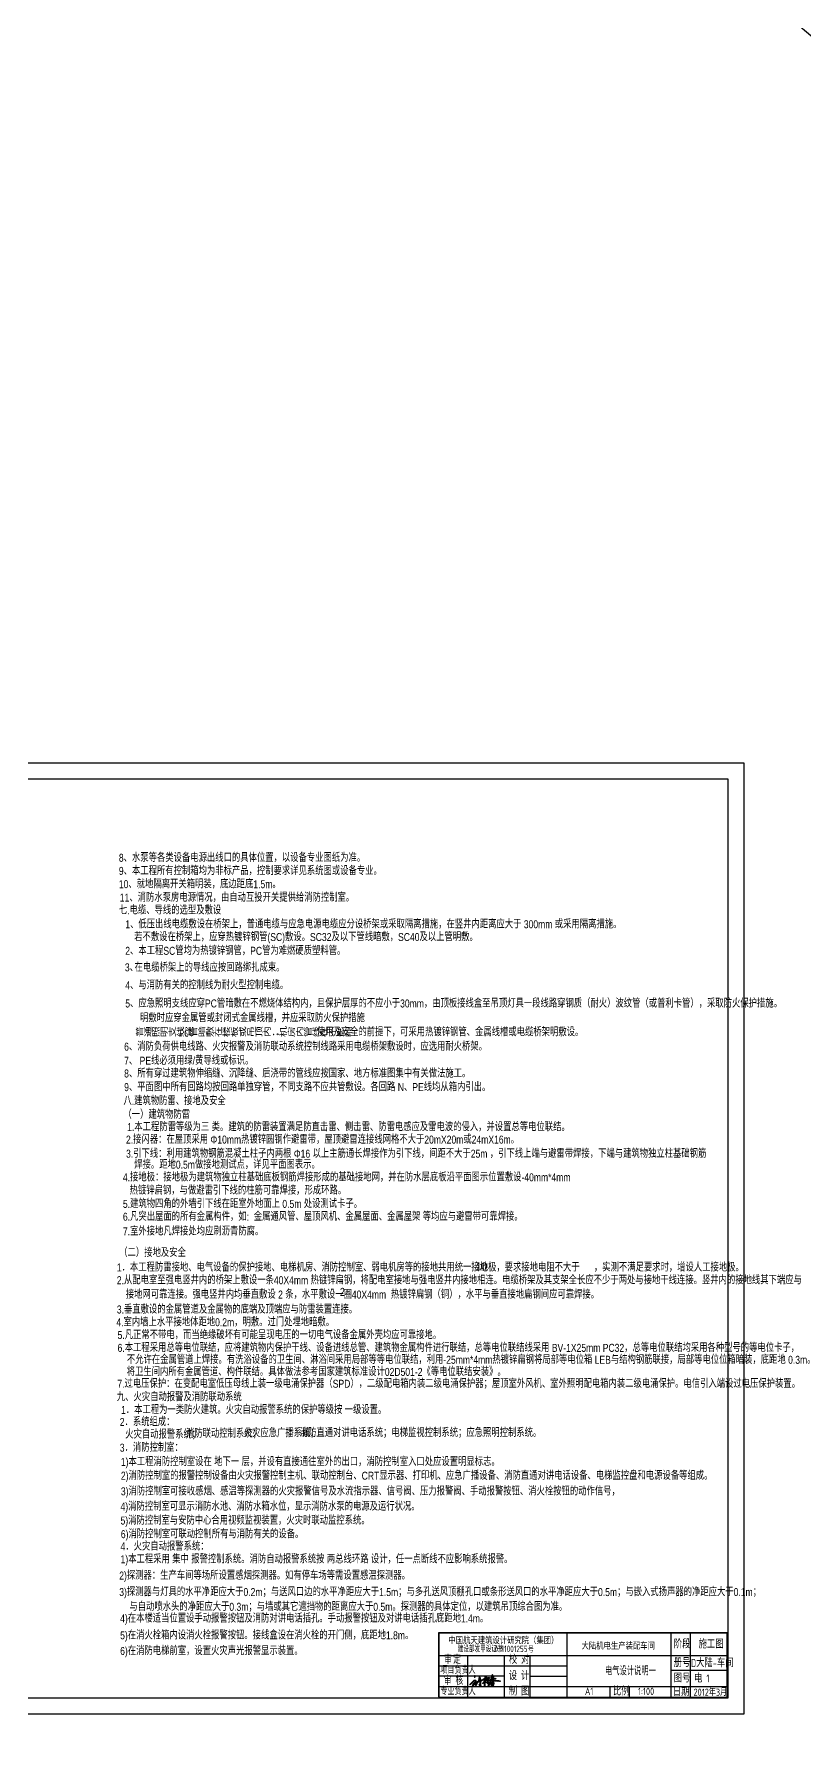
# Model space of a CAD drawing. Extents: x 2166032 to 5302137, y 581493 to 2416206.
# Drawn here: x 2843193 to 2891306, y 1244973 to 1351841 of the extents above; entities that cross this region are included whole.
import ezdxf
from ezdxf.enums import TextEntityAlignment as Align

# ---------------------------------------------------------------- set-up
doc = ezdxf.new("R2010")
doc.units = 0
doc.header["$LTSCALE"] = 1000
doc.header["$MEASUREMENT"] = 0
for name, color, linetype in [('JZ', 7, 'Continuous'), ('PUB_TEXT', 7, 'Continuous'), ('PUB_TITLE', 137, 'Continuous'), ('TEL_TEXT', 7, 'Continuous'), ('TEL_TITLE', 7, 'Continuous')]:
    doc.layers.add(name, color=color, linetype=linetype)
doc.styles.add('-黑体', font='simhei.ttf', dxfattribs={"width": 0.8})
doc.styles.add('_TEL_DIM', font='@tssdeng.shx', dxfattribs={"width": 0.8, "height": 3.5, "bigfont": '!tssdchn.shx'})
doc.styles.add('BZHZ', font='!tssdeng.shx', dxfattribs={"width": 0.8, "bigfont": '!tssdchn.shx'})
doc.styles.add('TSSD_REIN', font='tssdeng.shx', dxfattribs={"width": 0.7, "bigfont": 'tssdchn.shx'})

# ---------------------------------------------------------------- blocks, each defined once
blk = doc.blocks.new('刘桂春')
h = blk.add_hatch()
h.set_pattern_fill('ANSI37', color=256, scale=3, style=0)
h.set_pattern_definition([(45, (0, 0), (-3.367596045, 3.367596045), []), (135, (0, 0), (-3.367596045, -3.367596045), [])])
h.paths.add_polyline_path([(1369061, -138528), (1369058, -138536), (1369053, -138542), (1369048, -138553), (1369045, -138561), (1369048, -138565), (1369054, -138563), (1369059, -138554), (1369065, -138546), (1369071, -138534), (1369075, -138527), (1369075, -138516), (1369071, -138512), (1369066, -138506), (1369055, -138505), (1369049, -138506), (1369045, -138508), (1369045, -138512), (1369053, -138518), (1369057, -138521)], flags=17)
h.paths.add_polyline_path([(1369095, -138688), (1369086, -138679), (1369080, -138673), (1369068, -138673), (1369054, -138673), (1369048, -138679), (1369038, -138679), (1369028, -138684), (1369017, -138689), (1369002, -138702), (1368988, -138716), (1368971, -138734), (1368939, -138765), (1368920, -138785), (1368902, -138805), (1368895, -138812), (1368891, -138814), (1368881, -138820), (1368872, -138828), (1368862, -138837), (1368857, -138842), (1368869, -138850), (1368883, -138847), (1368893, -138838), (1368913, -138820), (1368946, -138779), (1368990, -138736), (1369038, -138702), (1369056, -138694), (1369064, -138694), (1369081, -138694), (1369081, -138726), (1369077, -138747), (1369068, -138758), (1369068, -138769), (1369056, -138769), (1369038, -138774), (1369015, -138793), (1369000, -138806), (1368989, -138828), (1368980, -138843), (1368986, -138843), (1368993, -138832), (1369010, -138814), (1369032, -138792), (1369049, -138793), (1369056, -138798), (1369045, -138813), (1369017, -138851), (1369009, -138860), (1368994, -138879), (1368985, -138885), (1368983, -138880), (1368983, -138863), (1368980, -138854), (1368975, -138861), (1368975, -138890), (1368986, -138898), (1368996, -138892), (1369017, -138869), (1369050, -138828), (1369068, -138813), (1369070, -138820), (1369080, -138855), (1369090, -138878), (1369111, -138878), (1369124, -138848), (1369145, -138795), (1369154, -138751), (1369164, -138750), (1369178, -138757), (1369205, -138742), (1369221, -138705), (1369235, -138629), (1369236, -138598), (1369244, -138587), (1369246, -138614), (1369253, -138629), (1369252, -138720), (1369250, -138729), (1369259, -138729), (1369258, -138853), (1369267, -138854), (1369268, -138885), (1369264, -138885), (1369251, -138875), (1369237, -138851), (1369237, -138834), (1369233, -138834), (1369229, -138851), (1369236, -138867), (1369244, -138887), (1369252, -138891), (1369260, -138895), (1369270, -138904), (1369281, -138904), (1369288, -138895), (1369288, -138886), (1369281, -138880), (1369281, -138816), (1369275, -138806), (1369275, -138743), (1369279, -138734), (1369314, -138705), (1369346, -138682), (1369431, -138637), (1369444, -138629), (1369444, -138683), (1369439, -138688), (1369438, -138711), (1369416, -138730), (1369416, -138740), (1369406, -138749), (1369365, -138790), (1369358, -138800), (1369370, -138800), (1369395, -138786), (1369416, -138772), (1369427, -138764), (1369438, -138765), (1369438, -138803), (1369431, -138810), (1369432, -138919), (1369442, -138925), (1369449, -138921), (1369452, -138894), (1369445, -138883), (1369446, -138853), (1369450, -138849), (1369450, -138772), (1369474, -138767), (1369474, -138743), (1369466, -138730), (1369466, -138702), (1369472, -138692), (1369486, -138692), (1369486, -138680), (1369480, -138677), (1369484, -138671), (1369542, -138634), (1369551, -138636), (1369548, -138649), (1369543, -138681), (1369539, -138696), (1369550, -138703), (1369560, -138700), (1369577, -138685), (1369581, -138679), (1369587, -138679), (1369587, -138684), (1369583, -138687), (1369562, -138705), (1369550, -138725), (1369539, -138743), (1369525, -138765), (1369525, -138778), (1369536, -138787), (1369568, -138773), (1369574, -138783), (1369564, -138800), (1369558, -138819), (1369570, -138826), (1369583, -138818), (1369600, -138802), (1369615, -138796), (1369631, -138780), (1369638, -138776), (1369642, -138780), (1369636, -138792), (1369615, -138826), (1369605, -138851), (1369584, -138869), (1369573, -138872), (1369573, -138884), (1369591, -138884), (1369610, -138869), (1369638, -138825), (1369666, -138773), (1369693, -138704), (1369693, -138680), (1369705, -138669), (1369767, -138649), (1369821, -138632), (1369854, -138632), (1369870, -138626), (1369870, -138614), (1369864, -138606), (1369850, -138609), (1369831, -138614), (1369799, -138621), (1369732, -138645), (1369709, -138652), (1369710, -138643), (1369723, -138635), (1369742, -138625), (1369765, -138604), (1369776, -138592), (1369785, -138591), (1369784, -138573), (1369775, -138574), (1369770, -138568), (1369776, -138563), (1369792, -138550), (1369792, -138539), (1369785, -138527), (1369765, -138526), (1369765, -138535), (1369744, -138544), (1369744, -138518), (1369756, -138507), (1369751, -138500), (1369751, -138491), (1369757, -138479), (1369749, -138467), (1369737, -138467), (1369738, -138486), (1369734, -138500), (1369729, -138511), (1369729, -138533), (1369724, -138544), (1369712, -138556), (1369706, -138565), (1369698, -138564), (1369690, -138568), (1369690, -138576), (1369698, -138584), (1369709, -138587), (1369704, -138602), (1369693, -138613), (1369700, -138614), (1369699, -138621), (1369694, -138630), (1369683, -138645), (1369667, -138653), (1369637, -138668), (1369614, -138680), (1369602, -138686), (1369602, -138699), (1369607, -138699), (1369632, -138699), (1369654, -138689), (1369676, -138683), (1369672, -138696), (1369663, -138724), (1369645, -138759), (1369630, -138765), (1369613, -138782), (1369591, -138794), (1369584, -138797), (1369580, -138795), (1369584, -138789), (1369586, -138780), (1369584, -138764), (1369576, -138757), (1369567, -138759), (1369556, -138763), (1369547, -138764), (1369544, -138758), (1369553, -138743), (1369570, -138726), (1369588, -138697), (1369608, -138666), (1369608, -138651), (1369598, -138651), (1369577, -138664), (1369560, -138678), (1369562, -138668), (1369566, -138646), (1369572, -138642), (1369577, -138620), (1369596, -138607), (1369630, -138572), (1369579, -138572), (1369563, -138606), (1369555, -138611), (1369528, -138624), (1369505, -138636), (1369481, -138653), (1369459, -138663), (1369457, -138624), (1369463, -138621), (1369498, -138599), (1369522, -138591), (1369523, -138574), (1369496, -138552), (1369492, -138536), (1369470, -138524), (1369465, -138533), (1369454, -138552), (1369454, -138570), (1369446, -138590), (1369438, -138611), (1369420, -138620), (1369379, -138640), (1369340, -138660), (1369307, -138683), (1369276, -138713), (1369268, -138632), (1369268, -138605), (1369260, -138580), (1369252, -138566), (1369252, -138554), (1369240, -138542), (1369233, -138562), (1369231, -138580), (1369227, -138611), (1369222, -138638), (1369218, -138663), (1369213, -138688), (1369204, -138711), (1369189, -138734), (1369180, -138734), (1369168, -138723), (1369157, -138720), (1369152, -138730), (1369143, -138746), (1369137, -138770), (1369128, -138808), (1369123, -138820), (1369118, -138838), (1369112, -138843), (1369112, -138851), (1369107, -138856), (1369101, -138856), (1369095, -138856), (1369095, -138836), (1369089, -138832), (1369089, -138814), (1369084, -138803), (1369084, -138775), (1369090, -138762), (1369090, -138745), (1369095, -138739), (1369095, -138717)])
h.paths.add_polyline_path([(1369424, -138744), (1369427, -138740), (1369432, -138735), (1369438, -138735), (1369438, -138744), (1369433, -138748), (1369426, -138748)], flags=16)
h.paths.add_polyline_path([(1369452, -138737), (1369455, -138735), (1369459, -138735), (1369461, -138737), (1369458, -138743), (1369454, -138742), (1369452, -138743)], flags=16)
h.paths.add_polyline_path([(1369729, -138574), (1369734, -138568), (1369735, -138561), (1369744, -138561), (1369751, -138560), (1369752, -138557), (1369755, -138557), (1369759, -138552), (1369762, -138552), (1369764, -138556), (1369760, -138560), (1369756, -138563), (1369752, -138565), (1369751, -138573), (1369744, -138573), (1369741, -138578), (1369736, -138580), (1369732, -138579)], flags=16)
h.paths.add_polyline_path([(1369775, -138702), (1369781, -138708), (1369887, -138708), (1369893, -138708), (1369903, -138706), (1369914, -138710), (1369928, -138711), (1369933, -138706), (1369939, -138712), (1370025, -138714), (1370031, -138729), (1370048, -138731), (1370050, -138716), (1370045, -138706), (1370034, -138699), (1370010, -138699), (1369982, -138697), (1369975, -138691), (1369821, -138691), (1369815, -138685), (1369775, -138685), (1369751, -138685), (1369732, -138686), (1369727, -138692), (1369717, -138694), (1369709, -138694), (1369702, -138699), (1369721, -138705), (1369729, -138703), (1369741, -138699), (1369751, -138701), (1369756, -138706), (1369771, -138706)])
h.paths.add_polyline_path([(1369700, -138854), (1369699, -138915), (1369708, -138922), (1369714, -138915), (1369722, -138910), (1369718, -138905), (1369714, -138905), (1369715, -138896), (1369719, -138896), (1369727, -138890), (1369729, -138894), (1369728, -138912), (1369731, -138922), (1369738, -138926), (1369758, -138925), (1369764, -138915), (1369771, -138903), (1369780, -138889), (1369784, -138877), (1369795, -138838), (1369803, -138818), (1369808, -138786), (1369802, -138778), (1369802, -138757), (1369784, -138746), (1369748, -138746), (1369732, -138761), (1369714, -138773), (1369708, -138777), (1369708, -138794), (1369708, -138804), (1369697, -138809)])
h.paths.add_polyline_path([(1369721, -138813), (1369721, -138793), (1369722, -138787), (1369729, -138779), (1369731, -138776), (1369740, -138777), (1369743, -138770), (1369762, -138771), (1369764, -138760), (1369786, -138761), (1369787, -138831), (1369781, -138835), (1369780, -138851), (1369780, -138857), (1369772, -138858), (1369768, -138845), (1369764, -138838), (1369760, -138835), (1369759, -138827), (1369747, -138825), (1369733, -138826), (1369726, -138829), (1369727, -138844), (1369722, -138842), (1369721, -138839)], flags=16)
h.paths.add_polyline_path([(1369733, -138845), (1369737, -138841), (1369747, -138844), (1369751, -138849), (1369751, -138857), (1369753, -138862), (1369757, -138864), (1369759, -138878), (1369759, -138893), (1369755, -138898), (1369751, -138900), (1369751, -138908), (1369747, -138914), (1369742, -138910), (1369736, -138905), (1369733, -138898), (1369735, -138888), (1369730, -138883), (1369728, -138877), (1369733, -138875), (1369734, -138859)], flags=16)
for p, q in [((1368857, -138842), (1368862, -138837)), ((1368869, -138850), (1368857, -138842)), ((1368862, -138837), (1368872, -138828)), ((1368883, -138847), (1368869, -138850)), ((1368872, -138828), (1368881, -138820)), ((1368881, -138820), (1368891, -138814)), ((1368893, -138838), (1368883, -138847)), ((1368891, -138814), (1368895, -138812)), ((1368913, -138820), (1368893, -138838)), ((1368895, -138812), (1368902, -138805)), ((1368902, -138805), (1368920, -138785)), ((1368946, -138779), (1368913, -138820)), ((1368920, -138785), (1368939, -138765)), ((1368939, -138765), (1368971, -138734)), ((1368990, -138736), (1368946, -138779)), ((1368971, -138734), (1368988, -138716)), ((1368975, -138861), (1368980, -138854)), ((1368975, -138890), (1368975, -138861)), ((1368986, -138898), (1368975, -138890)), ((1368980, -138843), (1368989, -138828)), ((1368986, -138843), (1368980, -138843)), ((1368980, -138854), (1368983, -138863)), ((1368983, -138863), (1368983, -138880)), ((1368983, -138880), (1368985, -138885)), ((1368985, -138885), (1368994, -138879)), ((1368993, -138832), (1368986, -138843)), ((1368996, -138892), (1368986, -138898)), ((1368988, -138716), (1369002, -138702)), ((1368989, -138828), (1369000, -138806)), ((1369038, -138702), (1368990, -138736)), ((1369010, -138814), (1368993, -138832)), ((1368994, -138879), (1369009, -138860)), ((1369017, -138869), (1368996, -138892)), ((1369000, -138806), (1369015, -138793)), ((1369002, -138702), (1369017, -138689)), ((1369009, -138860), (1369017, -138851)), ((1369032, -138792), (1369010, -138814)), ((1369015, -138793), (1369038, -138774)), ((1369017, -138689), (1369028, -138684)), ((1369017, -138851), (1369045, -138813)), ((1369050, -138828), (1369017, -138869)), ((1369028, -138684), (1369038, -138679)), ((1369049, -138793), (1369032, -138792)), ((1369038, -138679), (1369048, -138679)), ((1369056, -138694), (1369038, -138702)), ((1369038, -138774), (1369056, -138769)), ((1369049, -138506), (1369045, -138508)), ((1369045, -138508), (1369045, -138512)), ((1369045, -138512), (1369053, -138518)), ((1369048, -138553), (1369045, -138561)), ((1369045, -138561), (1369048, -138565)), ((1369045, -138813), (1369056, -138798)), ((1369053, -138542), (1369048, -138553)), ((1369048, -138565), (1369054, -138563)), ((1369048, -138679), (1369054, -138673)), ((1369055, -138505), (1369049, -138506)), ((1369056, -138798), (1369049, -138793)), ((1369068, -138813), (1369050, -138828)), ((1369053, -138518), (1369057, -138521)), ((1369058, -138536), (1369053, -138542)), ((1369054, -138563), (1369059, -138554)), ((1369054, -138673), (1369068, -138673)), ((1369066, -138506), (1369055, -138505)), ((1369064, -138694), (1369056, -138694)), ((1369056, -138769), (1369068, -138769)), ((1369057, -138521), (1369061, -138528)), ((1369061, -138528), (1369058, -138536)), ((1369059, -138554), (1369065, -138546)), ((1369081, -138694), (1369064, -138694)), ((1369065, -138546), (1369071, -138534)), ((1369071, -138512), (1369066, -138506)), ((1369068, -138673), (1369080, -138673)), ((1369068, -138758), (1369077, -138747)), ((1369068, -138769), (1369068, -138758)), ((1369070, -138820), (1369068, -138813)), ((1369080, -138855), (1369070, -138820)), ((1369075, -138516), (1369071, -138512)), ((1369071, -138534), (1369075, -138527)), ((1369075, -138527), (1369075, -138516)), ((1369077, -138747), (1369081, -138726)), ((1369080, -138673), (1369086, -138679)), ((1369090, -138878), (1369080, -138855)), ((1369081, -138726), (1369081, -138694)), ((1369090, -138762), (1369084, -138775)), ((1369084, -138775), (1369084, -138803)), ((1369084, -138803), (1369089, -138814)), ((1369086, -138679), (1369095, -138688)), ((1369089, -138814), (1369089, -138832)), ((1369089, -138832), (1369095, -138836)), ((1369095, -138739), (1369090, -138745)), ((1369090, -138745), (1369090, -138762)), ((1369111, -138878), (1369090, -138878)), ((1369095, -138688), (1369095, -138717)), ((1369095, -138717), (1369095, -138739)), ((1369095, -138836), (1369095, -138856)), ((1369095, -138856), (1369101, -138856)), ((1369101, -138856), (1369107, -138856)), ((1369107, -138856), (1369112, -138851)), ((1369124, -138848), (1369111, -138878)), ((1369112, -138843), (1369118, -138838)), ((1369112, -138851), (1369112, -138843)), ((1369118, -138838), (1369123, -138820)), ((1369123, -138820), (1369128, -138808)), ((1369145, -138795), (1369124, -138848)), ((1369128, -138808), (1369137, -138770)), ((1369137, -138770), (1369143, -138746)), ((1369143, -138746), (1369152, -138730)), ((1369154, -138751), (1369145, -138795)), ((1369152, -138730), (1369157, -138720)), ((1369164, -138750), (1369154, -138751)), ((1369157, -138720), (1369168, -138723)), ((1369178, -138757), (1369164, -138750)), ((1369168, -138723), (1369180, -138734)), ((1369205, -138742), (1369178, -138757)), ((1369180, -138734), (1369189, -138734)), ((1369189, -138734), (1369204, -138711)), ((1369204, -138711), (1369213, -138688)), ((1369221, -138705), (1369205, -138742)), ((1369213, -138688), (1369218, -138663)), ((1369218, -138663), (1369222, -138638)), ((1369235, -138629), (1369221, -138705)), ((1369222, -138638), (1369227, -138611)), ((1369227, -138611), (1369231, -138580)), ((1369229, -138851), (1369233, -138834)), ((1369236, -138867), (1369229, -138851)), ((1369231, -138580), (1369233, -138562)), ((1369233, -138562), (1369240, -138542)), ((1369233, -138834), (1369233, -138834)), ((1369233, -138834), (1369237, -138834)), ((1369236, -138598), (1369235, -138629)), ((1369244, -138587), (1369236, -138598)), ((1369244, -138887), (1369236, -138867)), ((1369237, -138834), (1369237, -138851)), ((1369237, -138851), (1369251, -138875)), ((1369240, -138542), (1369252, -138554)), ((1369246, -138614), (1369244, -138587)), ((1369252, -138891), (1369244, -138887)), ((1369253, -138629), (1369246, -138614)), ((1369250, -138729), (1369252, -138720)), ((1369259, -138729), (1369250, -138729)), ((1369251, -138875), (1369264, -138885)), ((1369252, -138554), (1369252, -138566)), ((1369252, -138566), (1369260, -138580)), ((1369252, -138720), (1369253, -138629)), ((1369260, -138895), (1369252, -138891)), ((1369258, -138853), (1369259, -138729)), ((1369267, -138854), (1369258, -138853)), ((1369260, -138580), (1369268, -138605)), ((1369270, -138904), (1369260, -138895)), ((1369264, -138885), (1369268, -138885)), ((1369268, -138885), (1369267, -138854)), ((1369268, -138605), (1369268, -138632)), ((1369268, -138632), (1369276, -138713)), ((1369281, -138904), (1369270, -138904)), ((1369279, -138734), (1369275, -138743)), ((1369275, -138743), (1369275, -138806)), ((1369275, -138806), (1369281, -138816)), ((1369276, -138713), (1369307, -138683)), ((1369314, -138705), (1369279, -138734)), ((1369281, -138816), (1369281, -138880)), ((1369281, -138880), (1369288, -138886)), ((1369288, -138895), (1369281, -138904)), ((1369288, -138886), (1369288, -138895)), ((1369307, -138683), (1369340, -138660)), ((1369346, -138682), (1369314, -138705)), ((1369340, -138660), (1369379, -138640)), ((1369431, -138637), (1369346, -138682)), ((1369358, -138800), (1369365, -138790)), ((1369370, -138800), (1369358, -138800)), ((1369365, -138790), (1369406, -138749)), ((1369395, -138786), (1369370, -138800)), ((1369379, -138640), (1369420, -138620)), ((1369416, -138772), (1369395, -138786)), ((1369406, -138749), (1369416, -138740)), ((1369416, -138730), (1369438, -138711)), ((1369416, -138740), (1369416, -138730)), ((1369427, -138764), (1369416, -138772)), ((1369420, -138620), (1369438, -138611)), ((1369427, -138740), (1369424, -138744)), ((1369424, -138744), (1369426, -138748)), ((1369426, -138748), (1369433, -138748)), ((1369432, -138735), (1369427, -138740)), ((1369438, -138765), (1369427, -138764)), ((1369444, -138629), (1369431, -138637)), ((1369431, -138810), (1369438, -138803)), ((1369432, -138919), (1369431, -138810)), ((1369438, -138735), (1369432, -138735)), ((1369442, -138925), (1369432, -138919)), ((1369433, -138748), (1369438, -138744)), ((1369438, -138611), (1369446, -138590)), ((1369438, -138711), (1369439, -138688)), ((1369438, -138744), (1369438, -138735)), ((1369438, -138803), (1369438, -138765)), ((1369439, -138688), (1369444, -138683)), ((1369449, -138921), (1369442, -138925)), ((1369444, -138683), (1369444, -138629)), ((1369446, -138853), (1369445, -138883)), ((1369445, -138883), (1369452, -138894)), ((1369446, -138590), (1369454, -138570)), ((1369450, -138849), (1369446, -138853)), ((1369452, -138894), (1369449, -138921)), ((1369474, -138767), (1369450, -138772)), ((1369450, -138772), (1369450, -138849)), ((1369455, -138735), (1369452, -138737)), ((1369452, -138737), (1369452, -138743)), ((1369452, -138743), (1369454, -138742)), ((1369454, -138552), (1369465, -138533)), ((1369454, -138570), (1369454, -138552)), ((1369454, -138742), (1369458, -138743)), ((1369459, -138735), (1369455, -138735)), ((1369463, -138621), (1369457, -138624)), ((1369457, -138624), (1369459, -138663)), ((1369458, -138743), (1369461, -138737)), ((1369459, -138663), (1369481, -138653)), ((1369461, -138737), (1369459, -138735)), ((1369498, -138599), (1369463, -138621)), ((1369465, -138533), (1369470, -138524)), ((1369472, -138692), (1369466, -138702)), ((1369466, -138702), (1369466, -138730)), ((1369466, -138730), (1369474, -138743)), ((1369470, -138524), (1369492, -138536)), ((1369486, -138692), (1369472, -138692)), ((1369474, -138743), (1369474, -138767)), ((1369484, -138671), (1369480, -138677)), ((1369480, -138677), (1369486, -138680)), ((1369481, -138653), (1369505, -138636)), ((1369542, -138634), (1369484, -138671)), ((1369486, -138680), (1369486, -138692)), ((1369492, -138536), (1369496, -138552)), ((1369496, -138552), (1369523, -138574)), ((1369522, -138591), (1369498, -138599)), ((1369505, -138636), (1369528, -138624)), ((1369523, -138574), (1369522, -138591)), ((1369525, -138765), (1369539, -138743)), ((1369525, -138778), (1369525, -138765)), ((1369536, -138787), (1369525, -138778)), ((1369528, -138624), (1369555, -138611)), ((1369568, -138773), (1369536, -138787)), ((1369539, -138696), (1369543, -138681)), ((1369550, -138703), (1369539, -138696)), ((1369539, -138743), (1369550, -138725)), ((1369551, -138636), (1369542, -138634)), ((1369543, -138681), (1369548, -138649)), ((1369553, -138743), (1369544, -138758)), ((1369544, -138758), (1369547, -138764)), ((1369547, -138764), (1369556, -138763)), ((1369548, -138649), (1369551, -138636)), ((1369560, -138700), (1369550, -138703)), ((1369550, -138725), (1369562, -138705)), ((1369570, -138726), (1369553, -138743)), ((1369555, -138611), (1369563, -138606)), ((1369556, -138763), (1369567, -138759)), ((1369558, -138819), (1369564, -138800)), ((1369570, -138826), (1369558, -138819)), ((1369560, -138678), (1369577, -138664)), ((1369562, -138668), (1369560, -138678)), ((1369577, -138685), (1369560, -138700)), ((1369566, -138646), (1369562, -138668)), ((1369562, -138705), (1369583, -138687)), ((1369563, -138606), (1369579, -138572)), ((1369564, -138800), (1369574, -138783)), ((1369572, -138642), (1369566, -138646)), ((1369567, -138759), (1369576, -138757)), ((1369574, -138783), (1369568, -138773)), ((1369588, -138697), (1369570, -138726)), ((1369583, -138818), (1369570, -138826)), ((1369577, -138620), (1369572, -138642)), ((1369573, -138872), (1369584, -138869)), ((1369573, -138884), (1369573, -138872)), ((1369591, -138884), (1369573, -138884)), ((1369576, -138757), (1369584, -138764)), ((1369596, -138607), (1369577, -138620)), ((1369577, -138664), (1369598, -138651)), ((1369581, -138679), (1369577, -138685)), ((1369579, -138572), (1369630, -138572)), ((1369584, -138789), (1369580, -138795)), ((1369580, -138795), (1369584, -138797)), ((1369587, -138679), (1369581, -138679)), ((1369583, -138687), (1369587, -138684)), ((1369600, -138802), (1369583, -138818)), ((1369584, -138764), (1369586, -138780)), ((1369586, -138780), (1369584, -138789)), ((1369584, -138797), (1369591, -138794)), ((1369584, -138869), (1369605, -138851)), ((1369587, -138684), (1369587, -138679)), ((1369608, -138666), (1369588, -138697)), ((1369591, -138794), (1369613, -138782)), ((1369610, -138869), (1369591, -138884)), ((1369630, -138572), (1369596, -138607)), ((1369598, -138651), (1369608, -138651)), ((1369615, -138796), (1369600, -138802)), ((1369602, -138686), (1369614, -138680)), ((1369602, -138699), (1369602, -138686)), ((1369607, -138699), (1369602, -138699)), ((1369605, -138851), (1369615, -138826)), ((1369632, -138699), (1369607, -138699)), ((1369608, -138651), (1369608, -138666)), ((1369638, -138825), (1369610, -138869)), ((1369613, -138782), (1369630, -138765)), ((1369614, -138680), (1369637, -138668)), ((1369631, -138780), (1369615, -138796)), ((1369615, -138826), (1369636, -138792)), ((1369630, -138765), (1369645, -138759)), ((1369638, -138776), (1369631, -138780)), ((1369654, -138689), (1369632, -138699)), ((1369636, -138792), (1369642, -138780)), ((1369637, -138668), (1369667, -138653)), ((1369666, -138773), (1369638, -138825)), ((1369642, -138780), (1369638, -138776)), ((1369645, -138759), (1369663, -138724)), ((1369676, -138683), (1369654, -138689)), ((1369663, -138724), (1369672, -138696)), ((1369693, -138704), (1369666, -138773)), ((1369667, -138653), (1369683, -138645)), ((1369672, -138696), (1369676, -138683)), ((1369683, -138645), (1369694, -138630)), ((1369690, -138568), (1369698, -138564)), ((1369690, -138576), (1369690, -138568)), ((1369698, -138584), (1369690, -138576)), ((1369693, -138613), (1369704, -138602)), ((1369700, -138614), (1369693, -138613)), ((1369705, -138669), (1369693, -138680)), ((1369693, -138680), (1369693, -138704)), ((1369694, -138630), (1369699, -138621)), ((1369708, -138804), (1369697, -138809)), ((1369697, -138809), (1369700, -138854)), ((1369698, -138564), (1369706, -138565)), ((1369709, -138587), (1369698, -138584)), ((1369699, -138621), (1369700, -138614)), ((1369700, -138854), (1369699, -138915)), ((1369699, -138915), (1369708, -138922)), ((1369702, -138699), (1369709, -138694)), ((1369721, -138705), (1369702, -138699)), ((1369704, -138602), (1369709, -138587)), ((1369767, -138649), (1369705, -138669)), ((1369706, -138565), (1369712, -138556)), ((1369714, -138773), (1369708, -138777)), ((1369708, -138777), (1369708, -138794)), ((1369708, -138794), (1369708, -138804)), ((1369708, -138922), (1369714, -138915)), ((1369710, -138643), (1369709, -138652)), ((1369709, -138652), (1369732, -138645)), ((1369709, -138694), (1369717, -138694)), ((1369723, -138635), (1369710, -138643)), ((1369712, -138556), (1369724, -138544)), ((1369719, -138610), (1369714, -138615)), ((1369714, -138616), (1369714, -138621)), ((1369714, -138621), (1369719, -138622)), ((1369732, -138761), (1369714, -138773)), ((1369714, -138905), (1369715, -138896)), ((1369718, -138905), (1369714, -138905)), ((1369714, -138915), (1369722, -138910)), ((1369715, -138896), (1369719, -138896)), ((1369717, -138694), (1369727, -138692)), ((1369722, -138910), (1369718, -138905)), ((1369724, -138604), (1369719, -138610)), ((1369719, -138622), (1369728, -138620)), ((1369719, -138896), (1369727, -138890)), ((1369729, -138703), (1369721, -138705)), ((1369721, -138793), (1369722, -138787)), ((1369721, -138813), (1369721, -138793)), ((1369721, -138839), (1369721, -138813)), ((1369722, -138842), (1369721, -138839)), ((1369722, -138787), (1369729, -138779)), ((1369727, -138844), (1369722, -138842)), ((1369742, -138625), (1369723, -138635)), ((1369724, -138544), (1369729, -138533)), ((1369734, -138604), (1369724, -138604)), ((1369733, -138826), (1369726, -138829)), ((1369726, -138829), (1369727, -138844)), ((1369727, -138692), (1369732, -138686)), ((1369727, -138890), (1369729, -138894)), ((1369728, -138620), (1369733, -138616)), ((1369728, -138877), (1369733, -138875)), ((1369730, -138883), (1369728, -138877)), ((1369729, -138894), (1369728, -138912)), ((1369728, -138912), (1369731, -138922)), ((1369729, -138511), (1369734, -138500)), ((1369729, -138533), (1369729, -138511)), ((1369734, -138568), (1369729, -138574)), ((1369729, -138574), (1369732, -138579)), ((1369741, -138699), (1369729, -138703)), ((1369729, -138779), (1369731, -138776)), ((1369735, -138888), (1369730, -138883)), ((1369731, -138776), (1369740, -138777)), ((1369731, -138922), (1369738, -138926)), ((1369732, -138579), (1369736, -138580)), ((1369732, -138645), (1369799, -138621)), ((1369732, -138686), (1369751, -138685)), ((1369748, -138746), (1369732, -138761)), ((1369733, -138616), (1369740, -138611)), ((1369747, -138825), (1369733, -138826)), ((1369733, -138845), (1369737, -138841)), ((1369734, -138859), (1369733, -138845)), ((1369733, -138875), (1369734, -138859)), ((1369733, -138898), (1369735, -138888)), ((1369736, -138905), (1369733, -138898)), ((1369734, -138500), (1369738, -138486)), ((1369735, -138561), (1369734, -138568)), ((1369737, -138600), (1369734, -138604)), ((1369734, -138604), (1369734, -138604)), ((1369744, -138561), (1369735, -138561)), ((1369736, -138580), (1369741, -138578)), ((1369742, -138910), (1369736, -138905)), ((1369738, -138486), (1369737, -138467)), ((1369737, -138467), (1369749, -138467)), ((1369741, -138600), (1369737, -138600)), ((1369737, -138841), (1369747, -138844)), ((1369738, -138926), (1369758, -138925)), ((1369740, -138611), (1369746, -138603)), ((1369740, -138777), (1369743, -138770)), ((1369741, -138578), (1369744, -138573)), ((1369746, -138603), (1369741, -138600)), ((1369751, -138701), (1369741, -138699)), ((1369765, -138604), (1369742, -138625)), ((1369747, -138914), (1369742, -138910)), ((1369743, -138770), (1369762, -138771)), ((1369756, -138507), (1369744, -138518)), ((1369744, -138518), (1369744, -138544)), ((1369744, -138544), (1369765, -138535)), ((1369751, -138560), (1369744, -138561)), ((1369744, -138573), (1369751, -138573)), ((1369759, -138827), (1369747, -138825)), ((1369747, -138844), (1369751, -138849)), ((1369751, -138908), (1369747, -138914)), ((1369784, -138746), (1369748, -138746)), ((1369749, -138467), (1369757, -138479)), ((1369757, -138479), (1369751, -138491)), ((1369751, -138491), (1369751, -138500)), ((1369751, -138500), (1369756, -138507)), ((1369752, -138557), (1369751, -138560)), ((1369751, -138573), (1369752, -138565)), ((1369751, -138685), (1369775, -138685)), ((1369756, -138706), (1369751, -138701)), ((1369751, -138849), (1369751, -138857)), ((1369751, -138857), (1369753, -138862)), ((1369755, -138898), (1369751, -138900)), ((1369751, -138900), (1369751, -138908)), ((1369755, -138557), (1369752, -138557)), ((1369752, -138565), (1369756, -138563)), ((1369753, -138862), (1369757, -138864)), ((1369759, -138552), (1369755, -138557)), ((1369759, -138893), (1369755, -138898)), ((1369756, -138563), (1369760, -138560)), ((1369771, -138706), (1369756, -138706)), ((1369757, -138864), (1369759, -138878)), ((1369758, -138925), (1369764, -138915)), ((1369762, -138552), (1369759, -138552)), ((1369760, -138835), (1369759, -138827)), ((1369759, -138878), (1369759, -138893)), ((1369760, -138560), (1369764, -138556)), ((1369764, -138838), (1369760, -138835)), ((1369764, -138556), (1369762, -138552)), ((1369762, -138771), (1369764, -138760)), ((1369764, -138760), (1369786, -138761)), ((1369768, -138845), (1369764, -138838)), ((1369764, -138915), (1369771, -138903)), ((1369765, -138535), (1369765, -138526)), ((1369765, -138526), (1369785, -138527)), ((1369776, -138592), (1369765, -138604)), ((1369821, -138632), (1369767, -138649)), ((1369772, -138858), (1369768, -138845)), ((1369776, -138563), (1369770, -138568)), ((1369770, -138568), (1369775, -138574)), ((1369775, -138702), (1369771, -138706)), ((1369771, -138903), (1369780, -138889)), ((1369780, -138857), (1369772, -138858)), ((1369775, -138574), (1369784, -138573)), ((1369775, -138685), (1369815, -138685)), ((1369781, -138708), (1369775, -138702)), ((1369792, -138550), (1369776, -138563)), ((1369785, -138591), (1369776, -138592)), ((1369781, -138835), (1369780, -138851)), ((1369780, -138851), (1369780, -138857)), ((1369780, -138889), (1369784, -138877)), ((1369887, -138708), (1369781, -138708)), ((1369787, -138831), (1369781, -138835)), ((1369784, -138573), (1369785, -138591)), ((1369802, -138757), (1369784, -138746)), ((1369784, -138877), (1369795, -138838)), ((1369785, -138527), (1369792, -138539)), ((1369786, -138761), (1369787, -138831)), ((1369792, -138539), (1369792, -138550)), ((1369795, -138838), (1369803, -138818)), ((1369799, -138621), (1369831, -138614)), ((1369802, -138778), (1369802, -138757)), ((1369808, -138786), (1369802, -138778)), ((1369803, -138818), (1369808, -138786)), ((1369815, -138685), (1369821, -138691)), ((1369854, -138632), (1369821, -138632)), ((1369821, -138691), (1369975, -138691)), ((1369831, -138614), (1369850, -138609)), ((1369850, -138609), (1369864, -138606)), ((1369870, -138626), (1369854, -138632)), ((1369864, -138606), (1369870, -138614)), ((1369870, -138614), (1369870, -138626)), ((1369893, -138708), (1369887, -138708)), ((1369903, -138706), (1369893, -138708)), ((1369914, -138710), (1369903, -138706)), ((1369928, -138711), (1369914, -138710)), ((1369933, -138706), (1369928, -138711)), ((1369939, -138712), (1369933, -138706)), ((1370025, -138714), (1369939, -138712)), ((1369975, -138691), (1369982, -138697)), ((1369982, -138697), (1370010, -138699)), ((1370010, -138699), (1370034, -138699)), ((1370031, -138729), (1370025, -138714)), ((1370048, -138731), (1370031, -138729)), ((1370034, -138699), (1370045, -138706)), ((1370045, -138706), (1370050, -138716)), ((1370050, -138716), (1370048, -138731))]:
    blk.add_line(p, q)

msp = doc.modelspace()

# ---------------------------------------------------------------- linework, layer by layer
msp.add_circle((2604640.5, 1020101.3), 438608.5)
at = {"layer": 'PUB_TITLE'}
for p, q in [((2876461.3, 1247957.5), (2876461.3, 1251957.5)), ((2882961.3, 1247957.5), (2882961.3, 1251957.5)), ((2884161.3, 1247957.5), (2884161.3, 1251957.5)), ((2868461.3, 1250557.5), (2886461.3, 1250557.5)), ((2870261.3, 1247957.5), (2870261.3, 1250557.5)), ((2872561.3, 1247957.5), (2872561.3, 1250557.5)), ((2874161.3, 1247957.5), (2874161.3, 1250557.5)), ((2868461.3, 1249907.5), (2876461.3, 1249907.5)), ((2882961.3, 1249643.4), (2886461.3, 1249643.4)), ((2868461.3, 1249285.7), (2872561.3, 1249285.7)), ((2868461.3, 1248607.5), (2886461.3, 1248607.5)), ((2874161.3, 1249257.5), (2876461.3, 1249257.5)), ((2879161.3, 1247957.5), (2879161.3, 1248607.5)), ((2880361.3, 1247957.5), (2880361.3, 1248607.5))]:
    msp.add_line(p, q, dxfattribs=at)
at = {"layer": 'PUB_TITLE', "const_width": 100}
msp.add_lwpolyline([(2868461.3, 1247957.5), (2868461.3, 1251957.5), (2886461.3, 1251957.5)], dxfattribs=at)
at = {"layer": 'PUB_TITLE'}
msp.add_lwpolyline([(2886461.3, 1251957.5), (2868461.3, 1251957.5), (2868461.3, 1247957.5), (2886461.3, 1247957.5)], close=True, dxfattribs=at)
at = {"layer": 'TEL_TITLE'}
for p, q in [((2886519.4, 1305304), (2805919.4, 1305304)), ((2886519.4, 1247904), (2886519.4, 1305304)), ((2805919.4, 1247904), (2886519.4, 1247904))]:
    msp.add_line(p, q, dxfattribs=at)
msp.add_lwpolyline([(2803419.4, 1246904), (2887519.4, 1246904), (2887519.4, 1306304), (2803419.4, 1306304)], close=True, dxfattribs=at)

# ---------------------------------------------------------------- block references
at = {"xscale": 1.600000000093132, "yscale": 1.599999999976717, "zscale": 1.6}
msp.add_blockref('刘桂春', (680214.6, 1470887.7), dxfattribs=at)

# ---------------------------------------------------------------- texts
at = {"layer": 'JZ', "ltscale": 1000, "style": 'BZHZ', "width": 0.8}
for s, p in [('8、水泵等各类设备电源出线口的具体位置，以设备专业图纸为准。', (2848478.7, 1300137.6)), ('9、本工程所有控制箱均为非标产品，控制要求详见系统图或设备专业。', (2848478.7, 1299318.5)), ('10、就地隔离开关箱明装，底边距底1.5m。', (2848478.7, 1298489.2)), ('七.电缆、导线的选型及敷设', (2848478.7, 1296858.8)), ('11、消防水泵房电源情况，由自动互投开关提供给消防控制室。 ', (2848536.6, 1297649.8)), ('1、低压出线电缆敷设在桥架上，普通电缆与应急电源电缆应分设桥架或采取隔离措施，在竖井内距离应大于 300mm 或采用隔离措施。', (2848877.1, 1295984)), ('若不敷设在桥架上，应穿热镀锌钢管(SC)敷设。SC32及以下管线暗敷，SC40及以上管明敷。', (2849433.9, 1295187.4)), ('2、本工程SC管均为热镀锌钢管，PC管为难燃硬质塑料管。', (2848877.1, 1294327.2)), ('3、', (2848854, 1293294.1)), ('在电缆桥架上的导线应按回路绑扎成束。', (2849457.3, 1293277.9)), ('4、与消防有关的控制线为耐火型控制电缆。', (2848877.1, 1292177.6)), ('5、应急照明支线应穿PC管暗敷在不燃烧体结构内，且保护层厚的不应小于30mm，由顶板接线盒至吊顶灯具一段线路穿钢质（耐火）波纹管（或普利卡管），采取防火保护措施。', (2848877.1, 1291037.3)), ('明敷时应穿金属管或封闭式金属线槽，并应采取防火保护措施', (2849798.8, 1290127.9)), ('6、消防负荷供电线路、火灾报警及消防联动系统控制线路采用电缆桥架敷设时，应选用耐火桥架。', (2848807.3, 1288338.7)), ('使用及安全的前提下，可采用热镀锌钢管、金属线槽或电缆桥架明敷设。', (2860837.6, 1289245.3)), ('7、 PE线必须用绿/黄导线或标识。', (2848807.3, 1287462.6)), ('8、所有穿过建筑物伸缩缝、沉降缝、后浇带的管线应按国家、地方标准图集中有关做法施工。', (2848807.3, 1286662.6)), ('9、平面图中所有回路均按回路单独穿管，不同支路不应共管敷设。各回路 N、PE线均从箱内引出。', (2848807.3, 1285811.9)), ('八.建筑物防雷、接地及安全', (2848762, 1284943.7)), ('（一）建筑物防雷', (2848762, 1284089.3)), ('1.本工程防雷等级为三 类。建筑的防雷装置满足防直击雷、侧击雷、防雷电感应及雷电波的侵入，并设置总等电位联结。', (2848996.3, 1283316.5)), ('2.接闪器：在屋顶采用 Φ10mm热镀锌圆钢作避雷带，屋顶避雷连接线网格不大于20mX20m或24mX16m。', (2848922.5, 1282531.9)), ('3.引下线：利用建筑物钢筋混凝土柱子内两根 Φ16 以上主筋通长焊接作为引下线，间距不大于25m ，引下线上端与避雷带焊接，下端与建筑物独立柱基础钢筋', (2848926.3, 1281652)), ('焊接。距地0.5m做接地测试点，详见平面图表示。', (2849436.1, 1280965.4)), ('4.接地极：接地极为建筑物独立柱基础底板钢筋焊接形成的基础接地网，并在防水层底板沿平面图示位置敷设-40mm*4mm', (2848730.6, 1280175.4)), ('热镀锌扁钢，与做避雷引下线的柱筋可靠焊接，形成环路。', (2849148.5, 1279353.7)), ('5.建筑物四角的外墙引下线在距室外地面上 0.5m 处设测试卡子。', (2848730.6, 1278515.1)), ('6.凡突出屋面的所有金属构件，如:  金属通风管、屋顶风机、金属屋面、金属屋架 等均应与避雷带可靠焊接。', (2848730.6, 1277715.1)), ('7.室外接地凡焊接处均应刷沥青防腐。', (2848730.6, 1276799.1)), ('（二）接地及安全', (2848501.3, 1275462.3)), ('1．本工程防雷接地、电气设备的保护接地、电梯机房、消防控制室、弱电机房等的接地共用统一接地极，要求接地电阻不大于      ，实测不满足要求时，增设人工接地极。', (2848350.4, 1274546.7)), ('1Ω', (2870793.4, 1274609.8)), ('2.从配电室至强电竖井内的桥架上敷设一条40X4mm 热镀锌扁钢，将配电室接地与强电竖井内接地相连。电缆桥架及其支架全长应不少于两处与接地干线连接。竖井内的接地线其下端应与', (2848350.4, 1273746.3)), ('接地网可靠连接。强电竖井内均垂直敷设 2 条，水平敷设一圈40X4mm  热镀锌扁钢（铜），水平与垂直接地扁钢间应可靠焊接。', (2848910, 1272850.6)), ('2', (2862285.1, 1273018.1)), ('3.垂直敷设的金属管道及金属物的底端及顶端应与防雷装置连接。', (2848350.4, 1271917.2)), ('4.室内墙上水平接地体距地0.2m，明敷。过门处埋地暗敷。', (2848322, 1271122)), ('5.凡正常不带电，而当绝缘破坏有可能呈现电压的一切电气设备金属外壳均应可靠接地。', (2848396.4, 1270322)), ('6.本工程采用总等电位联结，应将建筑物内保护干线、设备进线总管、建筑物金属构件进行联结，总等电位联结线采用 BV-1X25mm PC32，总等电位联结均采用各种型号的等电位卡子，', (2848396.4, 1269522)), ('将卫生间内所有金属管道、构件联结。具体做法参考国家建筑标准设计02D501-2《等电位联结安装》。', (2848965.5, 1268018.2)), ('不允许在金属管道上焊接。有洗浴设备的卫生间、淋浴间采用局部等等电位联结，利用-25mm*4mm热镀锌扁钢将局部等电位箱 LEB与结构钢筋联接，局部等电位位箱暗装，底距地 0.3m。', (2848977.8, 1268776.2)), ('7.过电压保护：在变配电室低压母线上装一级电涌保护器（SPD），二级配电箱内装二级电涌保护器；屋顶室外风机、室外照明配电箱内装二级电涌保护。电信引入端设过电压保护装置。', (2848384.2, 1267278.9)), ('九、火灾自动报警及消防联动系统', (2848350.4, 1266446.7)), ('2．系统组成：', (2848536.2, 1264890.6)), ('1．本工程为一类防火建筑。火灾自动报警系统的保护等级按 一级设置。', (2848614.3, 1265646.7)), ('火灾自动报警系统；', (2848873.3, 1264109.4)), ('消防联动控制系统；', (2852667, 1264165.2)), ('火灾应急广播系统；', (2856272.5, 1264197.7)), ('消防直通对讲电话系统；电梯监视控制系统；应急照明控制系统。', (2859774.5, 1264211.8)), ('3．消防控制室： ', (2848536.2, 1263284.3)), ('1)本工程消防控制室设在 地下一 层，并设有直接通往室外的出口，消防控制室入口处应设置明显标志。', (2848603.8, 1262399.4)), ('3)消防控制室可接收感烟、感温等探测器的火灾报警信号及水流指示器、信号阀、压力报警阀、手动报警按钮、消火栓按钮的动作信号，', (2848603.8, 1260558)), ('2)消防控制室的报警控制设备由火灾报警控制主机、联动控制台、CRT显示器、打印机、应急广播设备、消防直通对讲电话设备、电梯监控盘和电源设备等组成。', (2848603.8, 1261533.4)), ('4)消防控制室可显示消防水池、消防水箱水位，显示消防水泵的电源及运行状况。', (2848581.6, 1259607.3)), ('5)消防控制室与安防中心合用视频监视装置，火灾时联动监控系统。', (2848581.6, 1258732.7)), ('6)消防控制室可联动控制所有与消防有关的设备。', (2848601.5, 1257880.2)), ('4．火灾自动报警系统：', (2848582.9, 1257113.7)), ('1)本工程采用 集中 报警控制系统。消防自动报警系统按 两总线环路 设计，任一点断线不应影响系统报警。', (2848582.9, 1256313.7)), ('2)探测器：生产车间等场所设置感烟探测器。如有停车场等需设置感温探测器。', (2848501.3, 1255295.8)), ('3)探测器与灯具的水平净距应大于0.2m；与送风口边的水平净距应大于1.5m；与多孔送风顶棚孔口或条形送风口的水平净距应大于0.5m；与嵌入式扬声器的净距应大于0.1m；', (2848502.1, 1254264.4)), ('与自动喷水头的净距应大于0.3m；与墙或其它遮挡物的距离应大于0.5m。探测器的具体定位，以建筑吊顶综合图为准。', (2849135.9, 1253342.3)), ('4)在本楼适当位置设手动报警按钮及消防对讲电话插孔。手动报警按钮及对讲电话插孔底距地1.4m。', (2848558.7, 1252615.1)), ('5)在消火栓箱内设消火栓报警按钮。接线盒设在消火栓的开门侧，底距地1.8m。', (2848558.7, 1251562.6)), ('6)在消防电梯前室，设置火灾声光报警显示装置。', (2848558.7, 1250584.7))]:
    msp.add_text(s, height=500, dxfattribs=at).set_placement(p)
at = {"layer": 'PUB_TEXT', "color": 7, "style": 'TSSD_REIN'}
for s, height, width, p in [('阶段', 500, 0.8, (2883122.8, 1251003.8)), ('施工图', 500, 0.8, (2884674.6, 1251003.8)), ('审', 500, 0.75, (2868787.5, 1250036)), ('定', 500, 0.75, (2869351.5, 1250036)), ('校 对', 500, 0.8, (2872834.4, 1250038.4)), ('册号', 500, 0.8, (2883122.8, 1249842.7)), ('D大陆-车间', 500, 0.8, (2884194.3, 1249828.1)), ('项目负责人', 450, 0.75, (2868558.9, 1249410.4)), ('设 计', 500, 0.8, (2872824, 1249019.1)), ('图号', 500, 0.8, (2883122.8, 1248876.5)), ('电 1', 500, 0.8, (2884396.1, 1248867.1)), ('专业负责人', 450, 0.75, (2868558.3, 1248087.5)), ('审 核', 500, 0.75, (2868765.1, 1248719.3)), ('制 图', 500, 0.8, (2872824, 1248059.3)), ('A1', 450, 0.75, (2877580, 1248087.5)), ('比例', 500, 0.8, (2879332.2, 1248058.1)), ('1:100', 450, 0.75, (2880892.6, 1248087.5)), ('日期', 500, 0.8, (2883064.8, 1248024.2)), ('2012年3月', 450, 0.75, (2884359.3, 1248030.5))]:
    msp.add_text(s, height=height, dxfattribs=dict(at, width=width)).set_placement(p)
at = {"layer": 'PUB_TEXT', "style": 'TSSD_REIN', "width": 0.7}
for s, height, p in [('建设部发甲设证书', 385.82, (2869633.5, 1250763.6)), ('A111001255', 400, (2871914.3, 1250763.6)), ('号', 385.8, (2874026.2, 1250726.5)), ('电气设计说明一', 500, (2878827.4, 1249321.3))]:
    msp.add_text(s, height=height, dxfattribs=at).set_placement(p)
at = {"layer": 'PUB_TITLE', "color": 7, "style": '-黑体', "width": 0.8}
msp.add_text('中国航天建筑设计研究院（集团）', height=408.889, dxfattribs=at).set_placement((2869055.9, 1251307.7))
msp.add_text('大陆机电生产装配车间', height=408.89, dxfattribs=at).set_placement((2879658.5, 1250966.3), align=Align.CENTER)
at = {"layer": 'TEL_TEXT', "style": '_TEL_DIM'}
for s, height, width, p in [('普通照明支线穿', 490, 0.8, (2849512.9, 1289215.2)), ('PC', 416.5, 0.752941, (2852256.9, 1289215.2)), ('管暗敷在楼板或吊顶内；机房内管线在不影响', 490, 0.8, (2852884.1, 1289215.2))]:
    msp.add_text(s, height=height, dxfattribs=dict(at, width=width)).set_placement(p)

doc.saveas('drawing.dxf')
